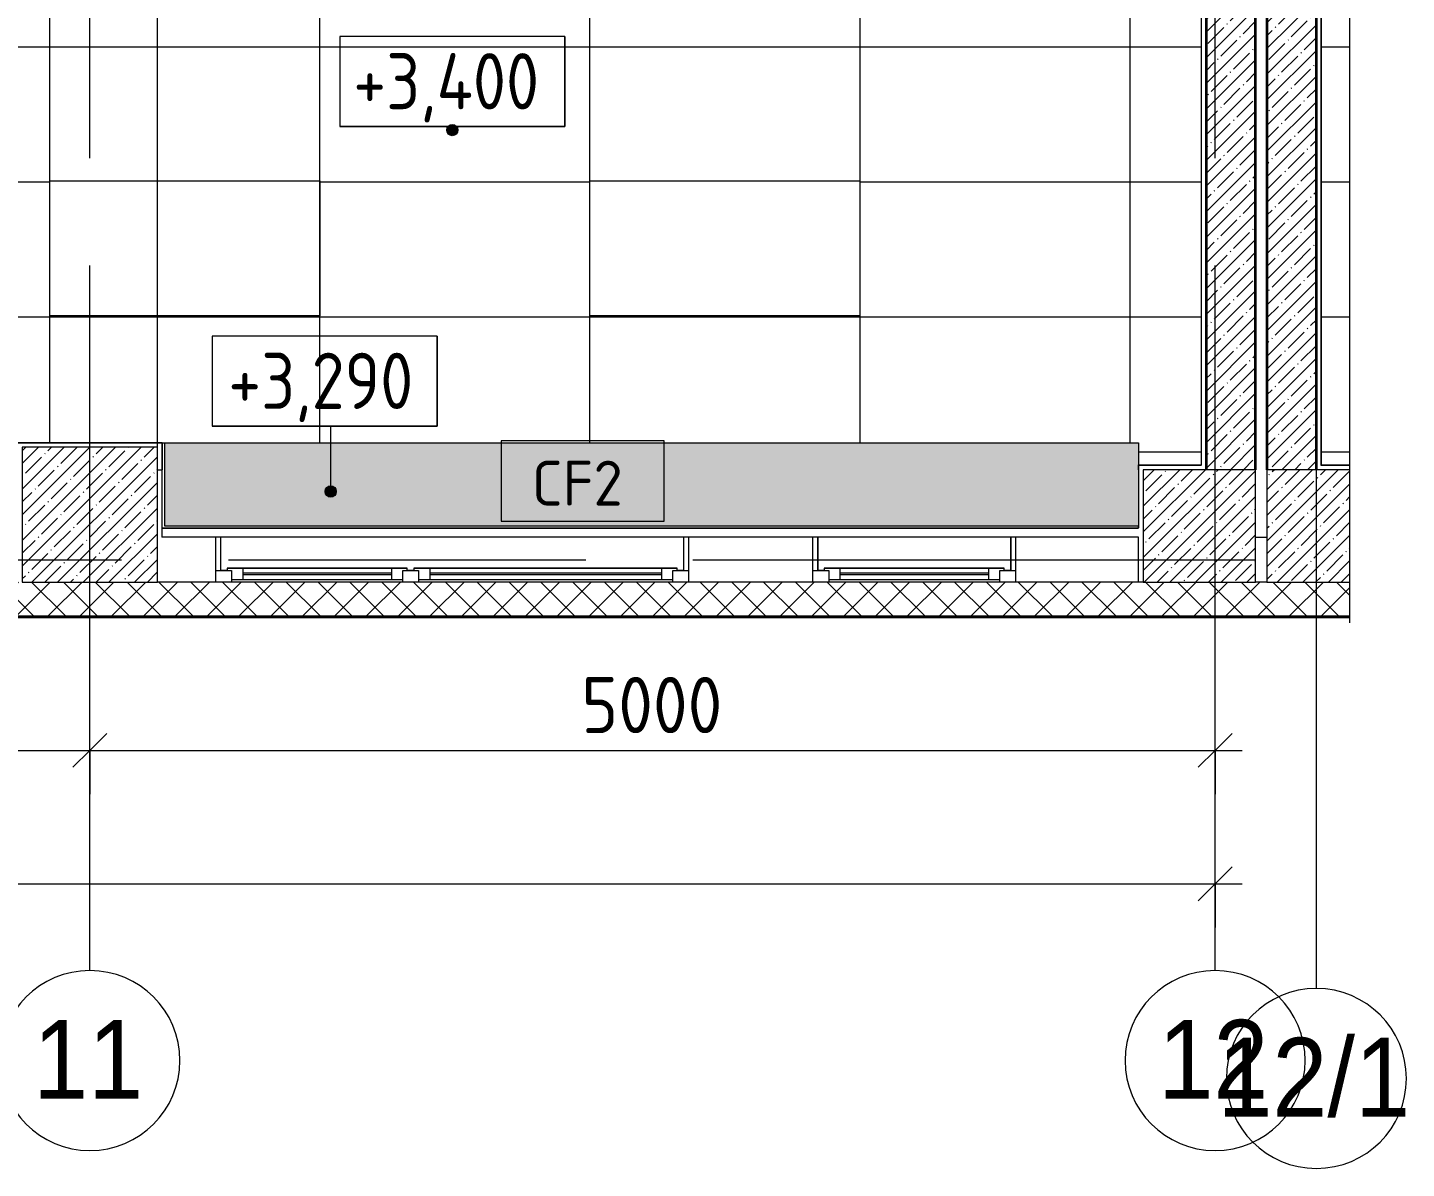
# Model space of a CAD drawing. Header units: millimetres. Extents: x -5507 to 191320, y -8553 to 29000.
# Drawn here: x 33033 to 39160, y -2706 to 2366 of the extents above; entities that cross this region are included whole.
import ezdxf

# ---------------------------------------------------------------- set-up
doc = ezdxf.new("R2010")
doc.units = ezdxf.units.MM
doc.linetypes.add('Осевая', pattern=[3175, 635, -476.25, 1587.5, -476.25])
for name, color, linetype, lineweight in [('A-ANNO-DIMS', 7, 'Continuous', 9), ('A-ANNO-DIMS-100', 7, 'Continuous', 9), ('A-CLNG', 7, 'Continuous', 9), ('A-CLNG-IDEN', 7, 'Continuous', 9), ('A-CLNG-PATT', 7, 'Continuous', 9), ('A-DETL-GENF', 7, 'Continuous', 9), ('A-FLOR', 7, 'Continuous', 9), ('A-GLAZ', 7, 'Continuous', 9), ('A-GLAZ-1', 7, 'Continuous', 13), ('A-WALL', 7, 'Continuous', 9), ('G-ANNO-DIMS', 7, 'Continuous', 9), ('I-WALL', 7, 'Continuous', 9), ('S-COLS', 7, 'Continuous', 9), ('Оси', 7, 'Continuous', 9), ('Оси-1', 7, 'Continuous', 20), ('Оси-2', 7, 'Осевая', 9)]:
    doc.layers.add(name, color=color, linetype=linetype, lineweight=lineweight)
for name, color, linetype, lineweight, true_color in [('A-WALL-2', 7, 'Continuous', 13, 0x3c3c3c), ('A-WALL-3', 7, 'Continuous', 35, 0x3c3c3c), ('A-WALL-FNSH-1', 7, 'Continuous', 9, 0x3c3c3c), ('A-WALL-FNSH-2', 7, 'Continuous', 13, 0x3c3c3c)]:
    doc.layers.add(name, color=color, linetype=linetype, lineweight=lineweight, true_color=true_color)
doc.styles.add('Arial', font='arial.ttf', dxfattribs={"width": 0.9, "height": 350})
doc.styles.add('GOST Common', font='GOST_Common.ttf', dxfattribs={"width": 0.9, "height": 250})
doc.styles.add('GOST Common_1', font='GOST_Common.ttf', dxfattribs={"height": 200})
doc.styles.add('ISOCPEUR', font='isocpeur.ttf', dxfattribs={"width": 0.9, "height": 250})
doc.dimstyles.new('ISO-2_5_0_9К_БОЛЬШОЙ', dxfattribs={"dimscale": 304.8, "dimtxt": 248.995294, "dimasz": 0.492126, "dimexe": 0.393701, "dimexo": 0.984252, "dimgap": 0, "dimtad": 1, "dimdec": 0, "dimrnd": 10, "dimzin": 0, "dimdsep": 46, "dimtxsty": 'ISOCPEUR', "dimblk1": 'OBLIQUE', "dimblk2": 'OBLIQUE', "dimsah": 1, "dimcen": 0.09, "dimdle": 0.393701, "dimazin": 0, "dimtfac": 1, "dimtdec": 4, "dimtix": 1, "dimtmove": 2, "dimatfit": 3, "dimfxl": 1, "dimtvp": 1, "dimtolj": 1, "dimtzin": 0, "dimarcsym": 2})
doc.dimstyles.new('ISO-2_5_0_9К_БОЛЬШОЙ_1', dxfattribs={"dimscale": 304.8, "dimtxt": 248.995294, "dimasz": 0.492126, "dimexe": 0.393701, "dimexo": 0.984252, "dimgap": 0, "dimtad": 1, "dimdec": 0, "dimrnd": 10, "dimzin": 0, "dimdsep": 46, "dimtxsty": 'ISOCPEUR', "dimblk1": 'OBLIQUE', "dimblk2": 'OBLIQUE', "dimsah": 1, "dimcen": 0.09, "dimdle": 0.393701, "dimazin": 0, "dimtfac": 1, "dimtdec": 4, "dimtix": 1, "dimtmove": 0, "dimatfit": 3, "dimfxl": 1, "dimtvp": 1, "dimtolj": 1, "dimtzin": 0, "dimarcsym": 2})
pattern_1 = [(45, (0, 0), (-57.02463, 57.02463), []), (45, (57.025, 0), (-57.02463, 57.02463), [100.806, -20.161, 3.353, -16.808])]
pattern_2 = [(180, (29531.7, 6479.5), (-7e-14, -600), []), (270, (29531.7, 6479.5), (1200, 7e-14), [])]

# ---------------------------------------------------------------- blocks, each defined once
blk = doc.blocks.new('BSC_Колонна _Прямоугольная - 500х500-V3-План потолков с обозначением видов отделки и геометрии 3 этажа в осях 1-12')
at = {"layer": 'S-COLS'}
h = blk.add_hatch(dxfattribs=at)
h.set_pattern_fill('FP_5', color=256, style=0, pattern_type=2)
h.set_pattern_definition([(45, (-38790, -150), (-57.02463, 57.02463), []), (45, (-38732.975, -150), (-57.02463, 57.02463), [100.806, -20.161, 3.353, -16.808])])
h.paths.add_polyline_path([(-250, -250), (117.7, -250), (117.7, 250), (-250, 250), (-250, 97.2)])
for p, q in [((117.7, 250), (-250, 250)), ((-250, 250), (-250, -250)), ((-250, -250), (117.7, -250))]:
    blk.add_line(p, q, dxfattribs=at)
blk = doc.blocks.new('BSC_Колонна _Прямоугольная - 600х600-V9-План потолков с обозначением видов отделки и геометрии 3 этажа в осях 1-12')
at = {"layer": 'S-COLS'}
h = blk.add_hatch(dxfattribs=at)
h.set_pattern_fill('FP_13', color=256, style=0, pattern_type=2)
h.set_pattern_definition([(45, (-33310, -200), (-57.02463, 57.02463), []), (45, (-33252.975, -200), (-57.02463, 57.02463), [100.806, -20.161, 3.353, -16.808])])
h.paths.add_polyline_path([(-39.8, -300), (300, -300), (300, 300), (-300, 300), (-300, -300)])
for p, q in [((300, 300), (-300, 300)), ((-300, 300), (-300, -300)), ((300, -300), (300, 300)), ((-300, -300), (300, -300))]:
    blk.add_line(p, q, dxfattribs=at)
blk = doc.blocks.new('120_Окно_СКБ_2Ст - 120_Окно_СКБ_2Ст 2100х2400 _мал створка справа_-22446225-План потолков с обозначением видов отделки и геометрии 3 этажа в осях 1-12')
at = {"layer": 'A-GLAZ'}
for p, q in [((-930, -107), (100, -107)), ((100, -117), (-930, -117)), ((270, -107), (930, -107)), ((930, -117), (270, -117)), ((-1030, -127), (-1000, -127)), ((170, -127), (200, -127)), ((1000, -127), (1030, -127))]:
    blk.add_line(p, q, dxfattribs=at)
at = {"layer": 'A-GLAZ-1'}
for p, q in [((-1050, -127), (-1050, -75)), ((-980, -75), (-980, -127)), ((150, -87), (-980, -87)), ((-980, -87), (-980, -127)), ((-930, -137), (-930, -87)), ((100, -137), (100, -87)), ((150, -127), (150, -75)), ((150, -127), (150, -87)), ((220, -75), (220, -127)), ((980, -87), (220, -87)), ((220, -87), (220, -127)), ((270, -137), (270, -87)), ((930, -137), (930, -87)), ((980, -127), (980, -75)), ((980, -127), (980, -87)), ((1050, -75), (1050, -127)), ((-980, -127), (-1050, -127)), ((-980, -127), (-1000, -127)), ((-1000, -127), (-1000, -137)), ((-1000, -137), (170, -137)), ((170, -137), (-1000, -137)), ((220, -127), (150, -127)), ((170, -127), (150, -127)), ((170, -137), (170, -127)), ((220, -127), (200, -127)), ((200, -127), (200, -137)), ((200, -137), (1000, -137)), ((1000, -137), (200, -137)), ((1050, -127), (980, -127)), ((1000, -127), (980, -127)), ((1000, -137), (1000, -127))]:
    blk.add_line(p, q, dxfattribs=at)
blk = doc.blocks.new('120_Окно_СКБ_1Ст - 120_Окно_СКБ_1Ст 900х2500_h_-22445987-План потолков с обозначением видов отделки и геометрии 3 этажа в осях 1-12')
at = {"layer": 'A-GLAZ'}
for p, q in [((-330, -107), (330, -107)), ((330, -117), (-330, -117)), ((-430, -127), (-400, -127)), ((400, -127), (430, -127))]:
    blk.add_line(p, q, dxfattribs=at)
at = {"layer": 'A-GLAZ-1'}
for p, q in [((-450, -127), (-450, -75)), ((-380, -75), (-380, -127)), ((380, -87), (-380, -87)), ((-380, -87), (-380, -127)), ((-330, -137), (-330, -87)), ((330, -137), (330, -87)), ((380, -127), (380, -75)), ((380, -127), (380, -87)), ((450, -75), (450, -127)), ((-380, -127), (-450, -127)), ((-380, -127), (-400, -127)), ((-400, -127), (-400, -137)), ((-400, -137), (400, -137)), ((400, -137), (-400, -137)), ((450, -127), (380, -127)), ((400, -127), (380, -127)), ((400, -137), (400, -127))]:
    blk.add_line(p, q, dxfattribs=at)
blk = doc.blocks.new('BSC_Колонна _Прямоугольная - 500х500-V14-План потолков с обозначением видов отделки и геометрии 3 этажа в осях 1-12')
at = {"layer": 'S-COLS'}
h = blk.add_hatch(dxfattribs=at)
h.set_pattern_fill('FP_19', color=256, style=0, pattern_type=2)
h.set_pattern_definition([(45, (-38240, -150), (-57.02463, 57.02463), []), (45, (-38182.975, -150), (-57.02463, 57.02463), [100.806, -20.161, 3.353, -16.808])])
h.paths.add_polyline_path([(-250, -250), (250, -250), (250, 250), (-250, 250), (-250, 97.2)])
for p, q in [((250, 250), (-250, 250)), ((-250, 250), (-250, -250)), ((250, -250), (250, 250)), ((-250, -250), (250, -250))]:
    blk.add_line(p, q, dxfattribs=at)
blk = doc.blocks.new('DET_L_Линия разрыва - М100-30696564-План потолков с обозначением видов отделки и геометрии 3 этажа в осях 1-12')
at = {"layer": 'A-DETL-GENF'}
blk.add_line((11784.2, 0), (0, 0), dxfattribs=at)
blk = doc.blocks.new('Ось сетки - D8-29747960-План потолков с обозначением видов отделки и геометрии 3 этажа в осях 1-12')
at = {"layer": 'Оси-1'}
for start, end in [(360, 180), (180, 360)]:
    blk.add_arc((0, 0), 4, start, end, dxfattribs=at)
blk = doc.blocks.new('DIMBLOCK14-План потолков с обозначением видов отделки и геометрии 3 этажа в осях 1-12')
at = {"layer": 'A-ANNO-DIMS-100'}
for p, q in [((110, -1635), (110, -1321.1)), ((38310, -1635), (38310, -1321.1)), ((-10, -1441.1), (38430, -1441.1)), ((110, -1441.1), (110, -1635)), ((38310, -1441.1), (38310, -1635))]:
    blk.add_line(p, q, dxfattribs=at)
at = {"layer": 'A-ANNO-DIMS-100', "lineweight": 20}
for p, q in [((110, -1441.1), (185, -1366.1)), ((38310, -1441.1), (38385, -1366.1)), ((110, -1441.1), (35, -1516.1)), ((38310, -1441.1), (38235, -1516.1))]:
    blk.add_line(p, q, dxfattribs=at)
at = {"layer": 'A-ANNO-DIMS-100', "color": 0, "insert": (20005.7, -1114.4), "char_height": 250, "width": 948.097, "attachment_point": 1, "line_spacing_factor": 1.149209, "style": 'ISOCPEUR'}
blk.add_mtext('38200', dxfattribs=at)
blk = doc.blocks.new('_Oblique')
at = {"color": 0, "linetype": 'ByBlock', "lineweight": -2}
blk.add_line((-0.5, -0.5), (0.5, 0.5), dxfattribs=at)
blk = doc.blocks.new('DIMBLOCK24-План потолков с обозначением видов отделки и геометрии 3 этажа в осях 1-12')
at = {"layer": 'A-ANNO-DIMS-100'}
for p, q in [((29610, -1041.8), (29610, -727.8)), ((33310, -1041.8), (33310, -727.8)), ((29610, -847.8), (33310, -847.8)), ((29610, -847.8), (29610, -1041.8)), ((33310, -847.8), (33310, -1041.8))]:
    blk.add_line(p, q, dxfattribs=at)
at = {"layer": 'A-ANNO-DIMS-100', "lineweight": 20}
for p, q in [((29610, -847.8), (29685, -772.8)), ((33310, -847.8), (33385, -772.8)), ((29610, -847.8), (29535, -922.8)), ((33310, -847.8), (33235, -922.8))]:
    blk.add_line(p, q, dxfattribs=at)
at = {"layer": 'A-ANNO-DIMS-100', "color": 0, "insert": (31144, -521.2), "char_height": 250, "width": 758.478, "attachment_point": 1, "line_spacing_factor": 1.149209, "style": 'ISOCPEUR'}
blk.add_mtext('3700', dxfattribs=at)
blk = doc.blocks.new('DIMBLOCK25-План потолков с обозначением видов отделки и геометрии 3 этажа в осях 1-12')
at = {"layer": 'A-ANNO-DIMS-100'}
for p, q in [((33310, -1041.8), (33310, -727.8)), ((38310, -1041.8), (38310, -727.8)), ((33310, -847.8), (38430, -847.8)), ((33310, -847.8), (33310, -1041.8)), ((38310, -847.8), (38310, -1041.8))]:
    blk.add_line(p, q, dxfattribs=at)
at = {"layer": 'A-ANNO-DIMS-100', "lineweight": 20}
for p, q in [((33310, -847.8), (33385, -772.8)), ((38310, -847.8), (38385, -772.8)), ((33310, -847.8), (33235, -922.8)), ((38310, -847.8), (38235, -922.8))]:
    blk.add_line(p, q, dxfattribs=at)
at = {"layer": 'A-ANNO-DIMS-100', "color": 0, "insert": (35494, -521.2), "char_height": 250, "width": 758.478, "attachment_point": 1, "line_spacing_factor": 1.149209, "style": 'ISOCPEUR'}
blk.add_mtext('5000', dxfattribs=at)
blk = doc.blocks.new('Высотные отметки - 10х4_h_-17668695-План потолков с обозначением видов отделки и геометрии 3 этажа в осях 1-12')
at = {"layer": 'G-ANNO-DIMS'}
for p, q in [((-5, 4), (-5, 0)), ((5, 4), (-5, 4)), ((5, 4), (-5, 4)), ((-5, 4), (-5, 0)), ((5, 4), (5, 0)), ((5, 0), (5, 4)), ((5, 0), (-5, 0)), ((-5, 0), (5, 0))]:
    blk.add_line(p, q, dxfattribs=at)
blk = doc.blocks.new('М_потолков - Марка_ Имя типа-25382930-План потолков с обозначением видов отделки и геометрии 3 этажа в осях 1-12')
at = {"layer": 'A-CLNG-IDEN'}
for p, q in [((3.625, 1.984375), (-3.625, 1.984375)), ((-3.625, 1.984375), (-3.625, -1.59375)), ((3.625, -1.59375), (3.625, 1.984375)), ((-3.625, -1.59375), (3.625, -1.59375))]:
    blk.add_line(p, q, dxfattribs=at)

msp = doc.modelspace()

# ---------------------------------------------------------------- hatches: boundary and pattern name
at = {"layer": 'A-CLNG-PATT'}
h = msp.add_hatch(dxfattribs=at)
h.set_pattern_fill('FP_32', color=256, style=0, pattern_type=2)
h.set_pattern_definition(pattern_2)
h.paths.add_polyline_path([(37969, 421), (38249, 421), (38249, 7049), (37189, 7049), (37189, 7679), (33631, 7679), (33631, 7279), (33610, 7279), (33610, 6484.4), (34331.6, 6484.4), (34331.6, 5884.4), (33610, 5884.4), (33610, 4084.4), (34331.6, 4084.4), (34331.6, 3484.4), (33610, 3484.4), (33610, 1684.4), (34331.6, 1684.4), (34331.6, 1084.4), (33610, 1084.4), (33610, 521), (37969, 520)])
h.paths.add_polyline_path([(32989, 520), (32989, 521), (33010, 521), (33010, 7279), (32989, 7279), (32989, 7679), (31129, 7679), (30996.5, 7643.4), (30996.5, 7679), (30460.7, 7679), (30460.7, 7199), (29810, 7199), (29810, 521), (30363.8, 520)])
h.paths.add_polyline_path([(35531.6, 1084.4), (35531.6, 1684.4), (36731.6, 1684.4), (36731.6, 1084.4), (36176.7, 1084.4)])
h.paths.add_polyline_path([(30731.6, 1084.4), (30731.6, 1684.4), (31931.6, 1684.4), (31931.6, 1084.4)])
h.paths.add_polyline_path([(36176.7, 3484.4), (35531.6, 3484.4), (35531.6, 4084.4), (36731.6, 4084.4), (36731.6, 3484.4)])
h.paths.add_polyline_path([(30731.6, 3484.4), (30731.6, 4084.4), (31931.6, 4084.4), (31931.6, 3484.4)])
h.paths.add_polyline_path([(36731.6, 5884.4), (35531.6, 5884.4), (35531.6, 6484.4), (36731.6, 6484.4)])
h.paths.add_polyline_path([(31931.6, 5884.4), (30731.6, 5884.4), (30731.6, 6484.4), (31931.6, 6484.4)])
h.paths.add_polyline_path([(30731.9, 7279.5), (30695.6, 7414.7), (30768.1, 7414.8)])
h = msp.add_hatch(dxfattribs=at)
h.set_pattern_fill('FP_35', color=256, style=0, pattern_type=2)
h.set_pattern_definition([(180, (38781, 5879.5), (-7e-14, -600), []), (270, (38781, 5879.5), (1200, 7e-14), [])])
h.paths.add_polyline_path([(38781, 420), (38907.7, 420), (38907.7, 7379), (38781, 7379), (38781, 1306.1)])
h = msp.add_hatch(dxfattribs=at)
h.set_pattern_fill('FP_32', color=256, style=0, pattern_type=2)
h.set_pattern_definition(pattern_2)
h.paths.add_polyline_path([(33610, 521), (33610, 1084.4), (33131.6, 1084.4), (33131.6, 1684.4), (33610, 1684.4), (33610, 3484.4), (33131.6, 3484.4), (33131.6, 4084.4), (33610, 4084.4), (33610, 5884.4), (33131.6, 5884.4), (33131.6, 6484.4), (33610, 6484.4), (33610, 7279), (33010, 7279), (33010, 521), (33270.2, 521)])
h.paths.add_polyline_path([(29810, 521), (29810, 7199), (29531.7, 7199), (29531.7, 521)])
h = msp.add_hatch(color=256, dxfattribs=at)
h.paths.add_polyline_path([(32990, 141), (32990.9, 520), (29829.7, 520), (29829.7, 141), (30363.8, 141)])
h.paths.add_polyline_path([(33641, 150), (37970, 150), (37969, 520), (33641, 520), (33641, 247.2)])
at = {"layer": 'A-WALL'}
h = msp.add_hatch(dxfattribs=at)
h.set_pattern_fill('FP_10', color=256, style=0, pattern_type=2)
h.set_pattern_definition([(45, (0, 0), (-70.71068, 70.71068), []), (135, (0, 0), (-70.71068, -70.71068), [])])
h.paths.add_polyline_path([(37629.9, -250), (38907.7, -250), (38907.7, -100), (-260, -100), (-260, -250), (36176.7, -250)])
at = {"layer": 'G-ANNO-DIMS'}
h = msp.add_hatch(color=256, dxfattribs=at)
edge = h.paths.add_edge_path()
edge.add_arc((34920.5, 1909.8), 25, 0, 360)
h = msp.add_hatch(color=256, dxfattribs=at)
edge = h.paths.add_edge_path()
edge.add_arc((34380.2, 303.1), 25, 0, 360)
at = {"layer": 'I-WALL'}
h = msp.add_hatch(dxfattribs=at)
h.set_pattern_fill('FP_11', color=256, style=0, pattern_type=2)
h.set_pattern_definition(pattern_1)
h.paths.add_polyline_path([(38480.5, 400), (38490, 400), (38490, 7400), (38270, 7400), (38270, 400)])
h = msp.add_hatch(dxfattribs=at)
h.set_pattern_fill('FP_11', color=256, style=0, pattern_type=2)
h.set_pattern_definition(pattern_1)
h.paths.add_polyline_path([(38760, 400), (38760, 7400), (38540, 7400), (38540, 400), (38548.7, 400)])

# ---------------------------------------------------------------- linework, layer by layer
at = {"layer": 'A-CLNG'}
for p, q in [((38781, 7379), (38781, 420)), ((33131.6, 1084.4), (33131.6, 1684.4)), ((33131.6, 1684.4), (34331.6, 1684.4)), ((34331.6, 1684.4), (34331.6, 1084.4)), ((35531.6, 1084.4), (35531.6, 1684.4)), ((35531.6, 1684.4), (36731.6, 1684.4)), ((36731.6, 1684.4), (36731.6, 1084.4)), ((34331.6, 1084.4), (33131.6, 1084.4)), ((36731.6, 1084.4), (35531.6, 1084.4)), ((33631, 521), (33631, 520)), ((33631, 520), (37969, 520)), ((33641, 520), (33641, 150)), ((37969, 520), (37969, 421)), ((33641, 150), (37970, 150))]:
    msp.add_line(p, q, dxfattribs=at)
at = {"layer": 'A-FLOR'}
msp.add_line((33610, 500), (33610, 7300), dxfattribs=at)
at = {"layer": 'A-WALL'}
for p, q in [((38490, 100), (38540, 100)), ((33870, -100), (33870, -48)), ((35970, -48), (35970, -100)), ((36523, -100), (36523, -48)), ((37423, -48), (37423, -100)), ((-260, -250), (38907.7, -250))]:
    msp.add_line(p, q, dxfattribs=at)
at = {"layer": 'A-WALL-2'}
for p, q in [((37990, -100), (33610, -100)), ((38540, -100), (38490, -100))]:
    msp.add_line(p, q, dxfattribs=at)
at = {"layer": 'A-WALL-3'}
for p, q in [((38270, 7400), (38270, 400)), ((38490, 400), (38490, 7400)), ((38540, 7400), (38540, 400)), ((38760, 400), (38760, 7400))]:
    msp.add_line(p, q, dxfattribs=at)
at = {"layer": 'A-WALL-FNSH-1'}
msp.add_line((38907.7, -258), (-268, -258), dxfattribs=at)
at = {"layer": 'A-WALL-FNSH-2'}
msp.add_line((-263, -253), (38907.7, -253), dxfattribs=at)
at = {"layer": 'G-ANNO-DIMS'}
for p, q in [((34920.5, 1909.8), (34920.5, 1925.2)), ((34380.2, 593.3), (34353.8, 593.3)), ((34380.2, 303.1), (34380.2, 593.3))]:
    msp.add_line(p, q, dxfattribs=at)
for centre in [(34920.5, 1909.8), (34380.2, 303.1)]:
    msp.add_circle(centre, 25, dxfattribs=at)
at = {"layer": 'I-WALL'}
for p, q in [((38780, 7380), (38780, 421)), ((38249, 421), (38249, 7049)), ((38250, 421), (38250, 7050)), ((32989, 521), (33631, 521)), ((32990, 520), (33630, 520)), ((33630, 520), (33630, 100)), ((33631, 520), (33631, 400)), ((33610, 400), (33631, 400)), ((37969, 400), (37969, 421)), ((37969, 421), (38249, 421)), ((37969, 400), (37970, 400)), ((37970, 420), (38250, 420)), ((37970, 420), (37970, 141)), ((38780, 420), (38907.7, 420)), ((38781, 421), (38907.7, 421)), ((33630, 141), (37970, 141)), ((33630, 140), (37970, 140)), ((37969, 141), (37969, 150)), ((37970, 100), (33630, 100)), ((33870, -48), (33870, 100)), ((33890, 100), (33890, -48)), ((33891, 100), (33891, -48)), ((35949, -48), (35949, 100)), ((35950, -48), (35950, 100)), ((35970, 100), (35970, -48)), ((36523, -48), (36523, 100)), ((36543, 100), (36543, -48)), ((36544, 100), (36544, -48)), ((37402, -48), (37402, 100)), ((37403, -48), (37403, 100)), ((37423, 100), (37423, -48)), ((37970, -100), (37970, 100)), ((33870, -48), (33891, -48)), ((35949, -48), (35970, -48)), ((36523, -48), (36544, -48)), ((37402, -48), (37423, -48))]:
    msp.add_line(p, q, dxfattribs=at)
at = {"layer": 'Оси'}
for p, q in [((33310, -1826.6), (33310, 673.4)), ((38310, -1826.6), (38310, 673.4)), ((38760, -1906.3), (38760, 593.7)), ((35990, 0), (38490, 0))]:
    msp.add_line(p, q, dxfattribs=at)
at = {"layer": 'Оси-2'}
for p, q in [((33310, 673.4), (33310, 24898.1)), ((38310, 673.4), (38310, 21277.7)), ((38760, 593.7), (38760, 12700)), ((-2109.8, 0), (35990, 0))]:
    msp.add_line(p, q, dxfattribs=at)

# ---------------------------------------------------------------- block references
at = {"layer": 'A-CLNG-IDEN', "xscale": 99.99999999999993, "yscale": 99.99999999999993, "zscale": 99.99999999999993}
msp.add_blockref('М_потолков - Марка_ Имя типа-25382930-План потолков с обозначением видов отделки и геометрии 3 этажа в осях 1-12', (35499.5, 330.5), dxfattribs=at)
at = {"layer": 'A-DETL-GENF', "rotation": 90.00000000000031}
msp.add_blockref('DET_L_Линия разрыва - М100-30696564-План потолков с обозначением видов отделки и геометрии 3 этажа в осях 1-12', (38907.7, -280), dxfattribs=at)
at = {"layer": 'A-GLAZ', "rotation": 180}
for name, p in [('120_Окно_СКБ_2Ст - 120_Окно_СКБ_2Ст 2100х2400 _мал створка справа_-22446225-План потолков с обозначением видов отделки и геометрии 3 этажа в осях 1-12', (34920, -175)), ('120_Окно_СКБ_1Ст - 120_Окно_СКБ_1Ст 900х2500_h_-22445987-План потолков с обозначением видов отделки и геометрии 3 этажа в осях 1-12', (36973, -175))]:
    msp.add_blockref(name, p, dxfattribs=at)
at = {"layer": 'G-ANNO-DIMS', "xscale": 99.99999999999993, "yscale": 99.99999999999993, "zscale": 99.99999999999993}
for p in [(34920.5, 1925.2), (34353.8, 593.3)]:
    msp.add_blockref('Высотные отметки - 10х4_h_-17668695-План потолков с обозначением видов отделки и геометрии 3 этажа в осях 1-12', p, dxfattribs=at)
at = {"layer": 'S-COLS'}
for name, p in [('BSC_Колонна _Прямоугольная - 600х600-V9-План потолков с обозначением видов отделки и геометрии 3 этажа в осях 1-12', (33310, 200)), ('BSC_Колонна _Прямоугольная - 500х500-V14-План потолков с обозначением видов отделки и геометрии 3 этажа в осях 1-12', (38240, 150)), ('BSC_Колонна _Прямоугольная - 500х500-V3-План потолков с обозначением видов отделки и геометрии 3 этажа в осях 1-12', (38790, 150))]:
    msp.add_blockref(name, p, dxfattribs=at)
at = {"layer": 'Оси-1', "xscale": 99.99999999999993, "yscale": 99.99999999999993, "zscale": 99.99999999999993}
for p in [(33310, -2226.6), (38310, -2226.6), (38760, -2306.3)]:
    msp.add_blockref('Ось сетки - D8-29747960-План потолков с обозначением видов отделки и геометрии 3 этажа в осях 1-12', p, dxfattribs=at)

# ---------------------------------------------------------------- texts
at = {"layer": 'A-CLNG-IDEN', "insert": (35273.7, 440.2), "char_height": 200, "width": 529.114, "attachment_point": 1, "style": 'GOST Common_1'}
msp.add_mtext('CF2', dxfattribs=at)
at = {"layer": 'G-ANNO-DIMS', "char_height": 250, "attachment_point": 1, "line_spacing_factor": 1.022761, "style": 'GOST Common'}
for s, insert, width in [('+3,400', (34480.5, 2251.9), 1055.976), ('+3,290', (33925.1, 920), 1028.823)]:
    msp.add_mtext(s, dxfattribs=dict(at, insert=insert, width=width))
at = {"layer": 'Оси', "char_height": 350, "attachment_point": 1, "style": 'Arial'}
for s, insert, width in [('11', (33057.4, -2046), 606.076), ('12', (38057.4, -2046), 606.076), ('12/1', (38319.7, -2125.6), 1060.633)]:
    msp.add_mtext(s, dxfattribs=dict(at, insert=insert, width=width))

# ---------------------------------------------------------------- dimensions: what is measured, and where the dimension line sits
at = {"layer": 'A-ANNO-DIMS'}
for base, p1, p2, override, picture, middle in [((33310, -847.8), (29610, -741.8), (33310, -741.8), {"dimpost": '<>', "dimfxl": 3700}, 'DIMBLOCK24-План потолков с обозначением видов отделки и геометрии 3 этажа в осях 1-12', (31460, -722.8)), ((38310, -847.8), (33310, -741.8), (38310, -741.8), {"dimpost": '<>', "dimfxl": 5000}, 'DIMBLOCK25-План потолков с обозначением видов отделки и геометрии 3 этажа в осях 1-12', (35810, -722.8))]:
    dim = msp.add_linear_dim(base=base, p1=p1, p2=p2, dimstyle='ISO-2_5_0_9К_БОЛЬШОЙ_1', override=override, dxfattribs=at)
    dim.commit()
    dim.dimension.update_dxf_attribs({"geometry": picture, "text_midpoint": middle})
dim = msp.add_linear_dim(base=(38310, -1441.1), p1=(110, -1335), p2=(38310, -1335), dimstyle='ISO-2_5_0_9К_БОЛЬШОЙ', override={"dimpost": '<>', "dimfxl": 38199.999966}, dxfattribs=at)
dim.commit()
dim.dimension.update_dxf_attribs({"geometry": 'DIMBLOCK14-План потолков с обозначением видов отделки и геометрии 3 этажа в осях 1-12', "text_midpoint": (20479.8, -1281.1), "dimtype": 160})

doc.saveas('drawing.dxf')
